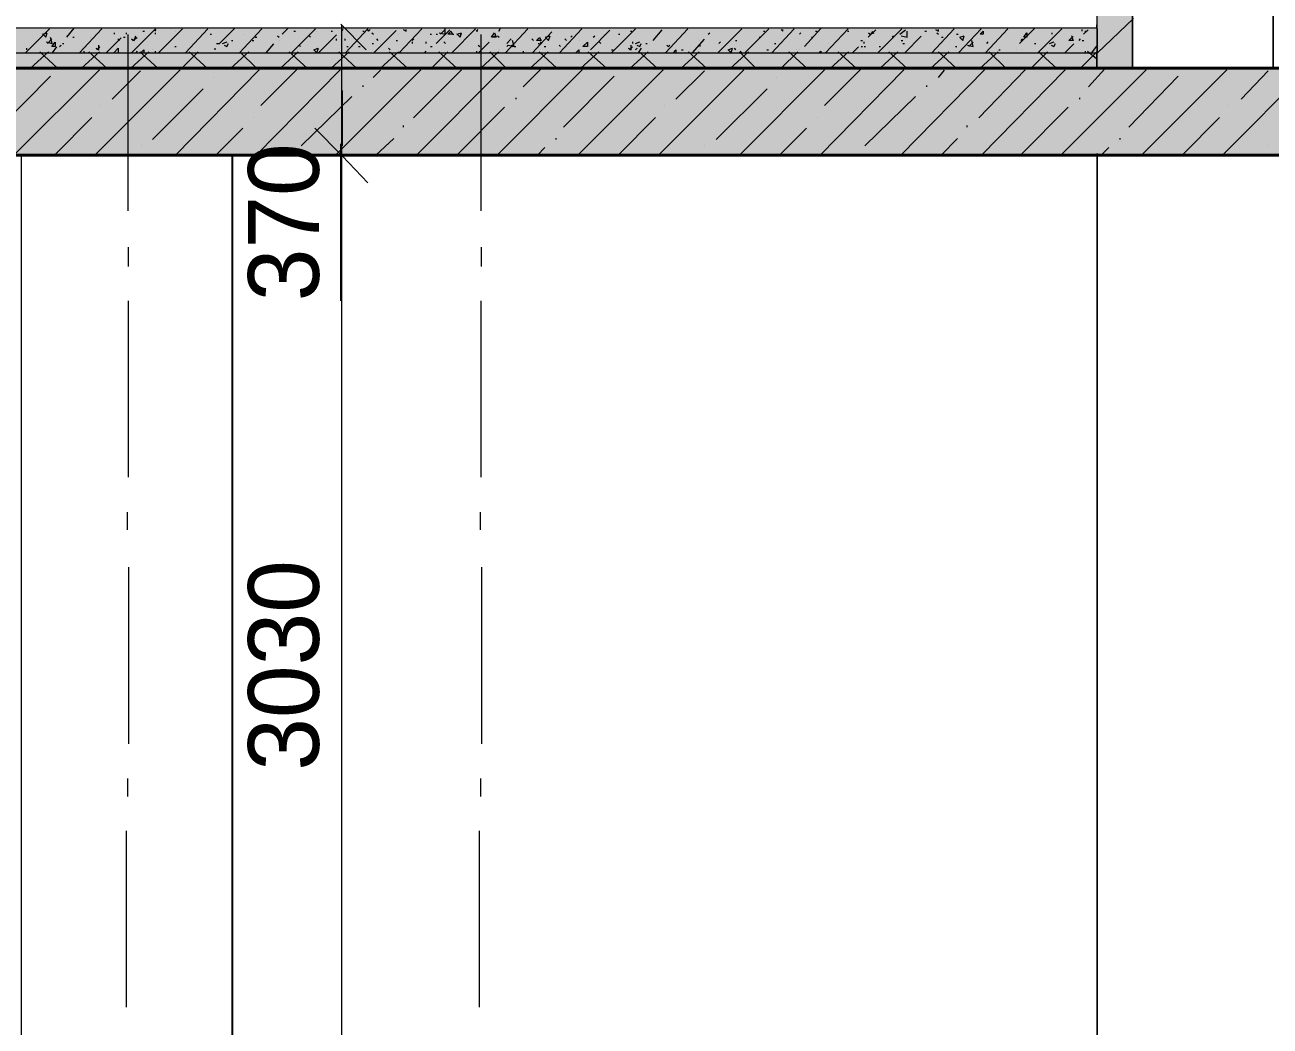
# Model space of a CAD drawing. Header units: millimetres. Extents: x -135211 to 49383, y -8033 to 228499.
# Drawn here: x -72433 to -68908, y 4005 to 6840 of the extents above; entities that cross this region are included whole.
import ezdxf

# ---------------------------------------------------------------- set-up
doc = ezdxf.new("R2010")
doc.units = ezdxf.units.MM
doc.layers.add('PDF _Геометрия', color=7, linetype='Continuous', true_color=0x1d1d1d)
doc.layers.add('PDF _Сплошная заливка', color=7, linetype='Continuous', true_color=0xffffff)
doc.layers.add('PDF _Текст', color=7, linetype='Continuous')

msp = doc.modelspace()

# ---------------------------------------------------------------- hatches: boundary and pattern name
at = {"layer": 'PDF _Сплошная заливка', "transparency": 33554559}
h = msp.add_hatch(color=256, dxfattribs=at)
h.paths.add_polyline_path([(-69297.6, 11542.5), (-69398.3, 11542.5), (-69398.3, 10094.8), (-69297.6, 10094.8)])
h.paths.add_polyline_path([(-69297.6, 9692.6), (-69398.3, 9692.6), (-69398.3, 6717.5), (-69297.6, 6717.5)])
h = msp.add_hatch(color=256, dxfattribs=at)
h.paths.add_polyline_path([(-90915, 6475.5), (-90915, 6713.8), (-103545.3, 6713.8), (-103545.3, 6475.5)])
h.paths.add_polyline_path([(-5796.5, 6475.5), (-5796.5, 6713.8), (-26352.2, 6713.8), (-26352.2, 6475.5)])
h.paths.add_polyline_path([(-26398.8, 6475.5), (-26398.8, 6713.8), (-50899.8, 6713.8), (-50899.8, 6475.5)])
h.paths.add_polyline_path([(-50950.6, 6475.5), (-50950.6, 6713.8), (-77648.6, 6713.8), (-77648.6, 6475.5)])
h.paths.add_polyline_path([(-79718.6, 6475.5), (-79718.6, 6713.8), (-80167.3, 6713.8), (-80167.3, 6475.5)])
h.paths.add_polyline_path([(-80366.2, 6475.5), (-80366.2, 6713.8), (-82698.6, 6713.8), (-82698.6, 6475.5)])
h.paths.add_polyline_path([(-82897.6, 6475.5), (-82897.6, 6713.8), (-83397.1, 6713.8), (-83397.1, 6475.5)])

# ---------------------------------------------------------------- linework, layer by layer
at = {"layer": 'PDF _Геометрия', "color": 7, "lineweight": 40}
for points in [[(-66622.2, 11543.3), (-66622.2, 6717.5), (-77399.4, 6717.5), (-77399.4, 10726.1)], [(-77395.9, 6471.8), (-66618.1, 6471.8)]]:
    msp.add_lwpolyline(points, dxfattribs=at)
at = {"layer": 'PDF _Геометрия', "color": 7, "lineweight": 9}
for points in [[(-69297.6, 11543.3), (-69297.6, 6717.5), (-68899.4, 6717.5), (-68899.4, 11543.3), (-68899.4, 6717.5), (-68696.5, 6717.5), (-68696.5, 11543.3)], [(-69398.8, 9693.2), (-69398.8, 6717.5), (-69297.6, 6717.5), (-69297.6, 9693.2)], [(-77399.1, 6840), (-77399.1, 6831.5), (-69398.9, 6831.5), (-69398.9, 6840)], [(-71537, 6840.2), (-71537, 6471.8), (-71659.9, 6471.8)], [(-77397.3, 6828.9), (-77397.3, 6761.3), (-69396.7, 6761.3), (-69396.7, 6828.9)], [(-72141.1, 6313.9), (-72141.1, 6813.2)], [(-71142, 6313.9), (-71142, 6813.2)], [(-77399.4, 6763.8), (-77399.4, 6717.5), (-69398.8, 6717.5), (-69398.8, 6763.8)], [(-71533.9, 6498.1), (-71533.9, 6654.7)], [(-71539.1, 6059.4), (-71539.1, 6503.9)], [(-71845.4, 6471.4), (-71845.4, 3436), (-72442.5, 3436), (-72442.5, 6471.4)], [(-71847.6, 6473.3), (-71847.6, 3743.1), (-70844.1, 3743.1)], [(-69394.7, 6471.8), (-71846.1, 6471.8)], [(-71537, 6471.8), (-71431.1, 6471.8)], [(-71536.7, 6471.5), (-71536.7, 3321.9)], [(-70846.1, 3444.7), (-69398.2, 3444.7), (-69398.2, 6475.8), (-69398.2, 3444.7), (-68695.7, 3444.7), (-68695.7, 6475.8), (-68695.7, 3444.7), (-66621.5, 3444.7), (-66621.5, 5662.8)], [(-72140.1, 6155.9), (-72140.1, 6210.8)], [(-71140.8, 6155.9), (-71140.8, 6210.8)], [(-72140.4, 5559.3), (-72140.4, 6058.8)], [(-71141.3, 5559.3), (-71141.3, 6058.8)], [(-72143, 5410.1), (-72143, 5460.8)], [(-71144, 5410.1), (-71144, 5460.8)], [(-72139.5, 4804.7), (-72139.5, 5304.4)], [(-71140.2, 4804.7), (-71140.2, 5304.4)], [(-72142.2, 4655.6), (-72142.2, 4706.4)], [(-71143, 4655.6), (-71143, 4706.4)], [(-72146.1, 4058.9), (-72146.1, 4558.5)], [(-71146.9, 4058.9), (-71146.9, 4558.5)]]:
    msp.add_lwpolyline(points, dxfattribs=at)
at = {"layer": 'PDF _Геометрия', "color": 7, "lineweight": 18}
for points in [[(-71538.7, 6841.9), (-71466.8, 6770.1)], [(-71537, 6471.8), (-71613, 6547.8)], [(-71534.5, 6468.9), (-71462.7, 6392.8)]]:
    msp.add_lwpolyline(points, dxfattribs=at)
at = {"layer": 'PDF _Геометрия', "lineweight": 9}
for points in [[(-69396.7, 6761.3), (-69295.1, 6858.7)], [(-72431.7, 6761.3), (-72364.1, 6828.9)], [(-72383.2, 6814), (-72370.4, 6818.2)], [(-72382.7, 6813.7), (-72374.2, 6805.2), (-72369.9, 6817.9)], [(-72373.2, 6791.9), (-72356.2, 6787.7), (-72360.5, 6804.7)], [(-72314.7, 6805.2), (-72293.5, 6830.7)], [(-72297.7, 6805.2), (-72293.5, 6805.2)], [(-72279.1, 6761.3), (-72215.8, 6828.9)], [(-72247.1, 6805.2), (-72247.1, 6805.2)], [(-72203, 6761.3), (-72160.9, 6803.8)], [(-72179.7, 6814), (-72179.7, 6818.2)], [(-72154.1, 6805.2), (-72149.8, 6805.2)], [(-72146.1, 6814), (-72146.1, 6818.2)], [(-72132.3, 6800.7), (-72123.8, 6796.4), (-72119.6, 6809.2)], [(-72131.2, 6761.3), (-72063.6, 6828.9)], [(-72128.5, 6796.4), (-72115.8, 6804.9)], [(-72099.5, 6822.8), (-72095.2, 6822.8)], [(-72065.5, 6822.8), (-72061.3, 6827)], [(-72065, 6818.2), (-72065, 6814)], [(-72055.1, 6761.3), (-71987, 6828.9)], [(-72006, 6822.8), (-72006, 6822.8)], [(-71979, 6761.3), (-71915.2, 6828.9)], [(-71909.1, 6814), (-71904.8, 6814)], [(-71886.6, 6787.7), (-71882.4, 6787.7), (-71839.9, 6830.2)], [(-71826.3, 6761.3), (-71763, 6828.9)], [(-71815.2, 6814), (-71815.2, 6814)], [(-71781.5, 6805.2), (-71777.2, 6805.2)], [(-71718.2, 6809.5), (-71713.9, 6805.2)], [(-71705.2, 6814), (-71688.2, 6831)], [(-71700.9, 6814), (-71700.9, 6814)], [(-71678.4, 6761.3), (-71610.4, 6828.9)], [(-71671.7, 6822.8), (-71667.5, 6822.8)], [(-71629, 6809.5), (-71624.7, 6805.2)], [(-71608.5, 6822.8), (-71608.5, 6822.8)], [(-71601.9, 6761.3), (-71551.3, 6811.9)], [(-71566.4, 6822.8), (-71562.2, 6822.8)], [(-71536.7, 6822.8), (-71532.4, 6827)], [(-71525.8, 6761.3), (-71462.4, 6828.9)], [(-71476.8, 6822.8), (-71472.5, 6822.8)], [(-71464.5, 6827), (-71460.6, 6822.8), (-71456.4, 6827)], [(-71451.1, 6818.2), (-71446.9, 6814)], [(-71445.8, 6761.3), (-71382.5, 6824.7)], [(-71375.5, 6814), (-71375.5, 6814)], [(-71373.6, 6761.3), (-71309.8, 6828.9)], [(-71362.9, 6827), (-71354.5, 6822.8), (-71354.5, 6827)], [(-71286.3, 6814), (-71282, 6814)], [(-71269.3, 6814), (-71265.1, 6814)], [(-71268.7, 6787.7), (-71230.9, 6825.9)], [(-71260.8, 6818.2), (-71243.8, 6814), (-71243.8, 6831)], [(-71257, 6814), (-71244.2, 6826.7)], [(-71244.2, 6814), (-71244.2, 6814)], [(-71225.2, 6761.3), (-71157.6, 6828.9)], [(-71223, 6814), (-71218.7, 6814)], [(-71210.2, 6814), (-71197.5, 6818.2)], [(-71210, 6813.7), (-71201.5, 6805.2), (-71197.3, 6817.9)], [(-71201.3, 6814), (-71197.1, 6814)], [(-71184.5, 6805.2), (-71184.5, 6805.2)], [(-71151.4, 6822.8), (-71155.7, 6822.8), (-71151.4, 6827)], [(-71108.1, 6805.2), (-71103.8, 6809.5)], [(-71095.3, 6809.5), (-71091.1, 6805.2)], [(-71091.5, 6822.8), (-71087.3, 6831.2)], [(-71073, 6761.3), (-71009.2, 6828.9)], [(-70996.5, 6761.3), (-70941.6, 6820.4)], [(-70959.8, 6805.2), (-70947, 6809.5)], [(-70959.6, 6804.9), (-70951.1, 6796.4), (-70946.8, 6809.2)], [(-70920.4, 6761.3), (-70857, 6828.9)], [(-70888, 6805.2), (-70883.7, 6809.5)], [(-70832.2, 6770.1), (-70777.3, 6824.9)], [(-70824.3, 6805.2), (-70820.4, 6809.5)], [(-70820.4, 6805.2), (-70820.4, 6805.2)], [(-70791.4, 6814), (-70791.4, 6814)], [(-70772.4, 6761.3), (-70704.4, 6828.9)], [(-70753.2, 6814), (-70748.9, 6814)], [(-70719, 6822.8), (-70714.8, 6822.8)], [(-70655.3, 6796.4), (-70629.8, 6826.2)], [(-70619.8, 6761.3), (-70556.4, 6828.9)], [(-70498.7, 6814), (-70494.4, 6818.2)], [(-70482.3, 6831.5), (-70482.3, 6831.5)], [(-70471.8, 6761.3), (-70403.8, 6828.9)], [(-70427, 6805.2), (-70427, 6805.2)], [(-70395.3, 6761.3), (-70327.7, 6828.9)], [(-70354.8, 6805.2), (-70350.5, 6805.2)], [(-70342.2, 6822.8), (-70338.4, 6822.8)], [(-70319.2, 6761.3), (-70255.9, 6828.9)], [(-70292.1, 6827), (-70287.9, 6822.8), (-70287.9, 6827)], [(-70240.8, 6814), (-70236.6, 6818.2)], [(-70226.8, 6778.9), (-70180, 6829.9)], [(-70206.5, 6805.2), (-70202.3, 6805.2)], [(-70194.9, 6822.8), (-70190.6, 6822.8)], [(-70167, 6761.3), (-70103.2, 6828.9)], [(-70105.2, 6822.8), (-70101, 6822.8)], [(-70045.9, 6805.2), (-70024.7, 6826.4)], [(-70045.8, 6818.2), (-70037.3, 6814), (-70033.1, 6822.5)], [(-70042, 6814), (-70029.3, 6818.2)], [(-70018.6, 6761.3), (-69951.1, 6828.9)], [(-69978.4, 6805.2), (-69974.1, 6809.5)], [(-69957, 6814), (-69940.1, 6826.7)], [(-69952.9, 6809.5), (-69935.9, 6805.2), (-69935.9, 6822.2)], [(-69942.5, 6761.3), (-69896.2, 6808.1)], [(-69885.6, 6822.8), (-69881.4, 6822.8)], [(-69885.2, 6822.8), (-69885.2, 6822.8)], [(-69866.4, 6761.3), (-69802.7, 6828.9)], [(-69860.1, 6831.5), (-69860.1, 6831.5)], [(-69855.9, 6827), (-69847.4, 6822.8), (-69847.4, 6827)], [(-69851.7, 6818.2), (-69847.4, 6814)], [(-69838.6, 6805.2), (-69834.3, 6805.2)], [(-69796, 6814), (-69791.8, 6814)], [(-69790.3, 6761.3), (-69726.6, 6828.9)], [(-69787.2, 6805.2), (-69774.8, 6809.5)], [(-69787.2, 6804.9), (-69778.7, 6796.4), (-69774.4, 6809.2)], [(-69728.5, 6822.8), (-69728.5, 6822.8)], [(-69713.8, 6761.3), (-69650.5, 6828.9)], [(-69617.7, 6787.7), (-69575.2, 6830.2)], [(-69561.6, 6761.3), (-69561.6, 6765.6), (-69565.9, 6761.3), (-69498.3, 6828.9)], [(-69525, 6814), (-69525, 6818.2)], [(-69470.2, 6809.5), (-69466, 6805.2)], [(-69441.3, 6827), (-69441.3, 6822.8)], [(-69436.6, 6814), (-69423.9, 6826.7)], [(-69432.8, 6822.8), (-69428.6, 6822.8)], [(-72427.5, 6770.1), (-72427.5, 6774.4)], [(-72403.4, 6787.7), (-72403.4, 6787.7)], [(-72369.4, 6787.7), (-72356.6, 6800.4)], [(-72355.6, 6761.3), (-72342.9, 6778.3)], [(-72335.3, 6778.9), (-72331.1, 6783.1)], [(-72327.3, 6787.7), (-72323.1, 6787.7)], [(-72271.6, 6778.9), (-72271.6, 6778.9)], [(-72246.6, 6796.4), (-72242.4, 6800.7)], [(-72232.8, 6774.4), (-72224.3, 6770.1), (-72224.3, 6782.9)], [(-72229.4, 6770.1), (-72220.9, 6778.6)], [(-72181.7, 6761.3), (-72169.4, 6774.1), (-72169.4, 6761.3)], [(-72170.2, 6800.7), (-72165.9, 6796.4)], [(-72105.6, 6761.3), (-72097.1, 6769.8), (-72097.1, 6761.3)], [(-72072.1, 6770.1), (-72072.1, 6770.1)], [(-72008.9, 6778.9), (-72004.7, 6778.9)], [(-71971, 6770.1), (-71966.7, 6774.4)], [(-71894.5, 6770.1), (-71894.5, 6774.4)], [(-71891.3, 6787.7), (-71887, 6787.7)], [(-71873.9, 6787.7), (-71861.1, 6791.9)], [(-71869.5, 6783.1), (-71861.4, 6778.9), (-71857.2, 6787.4)], [(-71848.9, 6796.4), (-71844.7, 6796.4)], [(-71789.9, 6796.4), (-71785.6, 6796.4)], [(-71750.2, 6761.3), (-71729, 6786.8)], [(-71713.8, 6796.4), (-71713.8, 6796.4)], [(-71657.4, 6783.1), (-71653.2, 6778.9)], [(-71615.6, 6770.1), (-71602.9, 6774.4)], [(-71615, 6769.8), (-71606.5, 6761.3), (-71602.3, 6774.1)], [(-71552.3, 6800.7), (-71552.3, 6796.4)], [(-71527.3, 6800.7), (-71527.3, 6796.4)], [(-71522.2, 6778.9), (-71518, 6778.9)], [(-71488.7, 6778.9), (-71484.4, 6778.9)], [(-71450.6, 6787.7), (-71446.3, 6787.7)], [(-71438, 6800.7), (-71433.8, 6796.4)], [(-71425.5, 6787.7), (-71425.5, 6787.7)], [(-71403.9, 6774.4), (-71399.7, 6770.1)], [(-71382.8, 6796.4), (-71378.5, 6796.4)], [(-71336.9, 6796.4), (-71332.6, 6800.7)], [(-71336.7, 6791.9), (-71336.7, 6787.7)], [(-71298.4, 6791.9), (-71298.4, 6787.7)], [(-71285.1, 6778.9), (-71280.8, 6778.9)], [(-71247, 6791.9), (-71242.8, 6787.7)], [(-71149.9, 6783.1), (-71145.7, 6778.9)], [(-71149.1, 6761.3), (-71119.3, 6791.1)], [(-71090.2, 6770.1), (-71090.2, 6770.1)], [(-71069.4, 6787.7), (-71056.6, 6800.4)], [(-71069.2, 6778.9), (-71064.9, 6783.1)], [(-71065.3, 6783.1), (-71048.3, 6778.9), (-71052.6, 6795.9)], [(-71056.4, 6783.1), (-71052.2, 6778.9)], [(-71047.9, 6778.9), (-71043.7, 6778.9)], [(-70998.2, 6800.7), (-70994, 6796.4)], [(-70980.6, 6787.7), (-70976.3, 6787.7)], [(-70972.5, 6787.7), (-70972.5, 6791.9)], [(-70963.3, 6778.9), (-70959.1, 6778.9)], [(-70921.3, 6783.1), (-70917, 6778.9)], [(-70904.7, 6800.7), (-70900.5, 6796.4)], [(-70874, 6761.3), (-70865.5, 6769.8), (-70865.5, 6761.3)], [(-70862.7, 6796.4), (-70862.7, 6796.4)], [(-70861.9, 6770.1), (-70861.9, 6770.1)], [(-70807.6, 6791.9), (-70803.4, 6787.7)], [(-70772.7, 6770.1), (-70768.4, 6770.1)], [(-70725.9, 6774.4), (-70717.4, 6770.1), (-70717.4, 6782.9)], [(-70722.1, 6770.1), (-70713.6, 6778.6)], [(-70713.7, 6791.9), (-70713.7, 6787.7)], [(-70705.2, 6787.7), (-70692.9, 6791.9)], [(-70704.7, 6770.1), (-70700.4, 6774.4)], [(-70701.1, 6783.1), (-70693, 6778.9), (-70688.8, 6787.4)], [(-70695.9, 6761.3), (-70687.8, 6774.1)], [(-70675.9, 6787.7), (-70671.6, 6787.7)], [(-70616.5, 6783.1), (-70612.3, 6778.9), (-70608, 6783.1)], [(-70598.5, 6761.3), (-70590.5, 6769.8), (-70590.5, 6761.3)], [(-70574.2, 6770.1), (-70569.9, 6770.1)], [(-70543.7, 6761.3), (-70509.7, 6799.6)], [(-70523.6, 6796.4), (-70523.6, 6796.4)], [(-70523, 6783.1), (-70523, 6778.9)], [(-70468.5, 6787.7), (-70464.2, 6791.9)], [(-70442.8, 6770.1), (-70430.1, 6774.4)], [(-70442.5, 6769.8), (-70434, 6761.3), (-70429.8, 6774.1)], [(-70425.8, 6774.4), (-70421.5, 6770.1)], [(-70422, 6796.4), (-70417.8, 6796.4)], [(-70332.7, 6770.1), (-70328.5, 6770.1)], [(-70311.7, 6787.7), (-70307.4, 6787.7)], [(-70248.1, 6770.1), (-70248.1, 6770.1)], [(-70239.2, 6770.1), (-70239.2, 6770.1)], [(-70159.5, 6787.7), (-70159.5, 6787.7)], [(-70090.9, 6761.3), (-70073.9, 6778.3)], [(-70066.8, 6796.4), (-70062.5, 6796.4)], [(-70066.1, 6778.9), (-70061.8, 6778.9)], [(-70057.9, 6787.7), (-70057.9, 6791.9)], [(-70057.6, 6778.9), (-70053.8, 6778.9)], [(-70015.5, 6778.9), (-70011.3, 6778.9)], [(-69952.5, 6796.4), (-69948.2, 6796.4)], [(-69947.9, 6787.7), (-69943.6, 6787.7)], [(-69799.2, 6778.9), (-69794.9, 6778.9)], [(-69765.2, 6783.1), (-69748.6, 6778.9), (-69752.9, 6795.9)], [(-69761.4, 6778.9), (-69748.6, 6791.6)], [(-69710.7, 6787.7), (-69706.5, 6791.9)], [(-69676.4, 6770.1), (-69672.1, 6770.1)], [(-69625.8, 6770.1), (-69625.8, 6770.1)], [(-69613.8, 6796.4), (-69609.6, 6800.7)], [(-69613, 6770.1), (-69613, 6770.1)], [(-69575.6, 6787.7), (-69571.4, 6787.7)], [(-69545.4, 6778.9), (-69545.4, 6778.9)], [(-69532.7, 6787.7), (-69519.9, 6791.9)], [(-69528.4, 6783.1), (-69520.4, 6778.9), (-69516.1, 6787.4)], [(-69489.8, 6761.3), (-69464.3, 6786.8)], [(-69449, 6796.4), (-69444.7, 6800.7)], [(-69440, 6796.4), (-69435.8, 6796.4)], [(-69413.3, 6761.3), (-69396.7, 6782.6)], [(-72417.1, 6717.5), (-72366.4, 6763.8)], [(-72340.9, 6717.5), (-72391.5, 6763.8)], [(-72360.3, 6761.3), (-72356, 6761.3)], [(-72273.3, 6717.5), (-72222.2, 6763.8)], [(-72266.8, 6765.6), (-72266.8, 6761.3)], [(-72201.4, 6717.5), (-72252, 6763.8)], [(-72133.3, 6717.5), (-72082.7, 6763.8)], [(-72118.4, 6761.3), (-72114.1, 6765.6)], [(-72057.2, 6717.5), (-72108.2, 6763.8)], [(-72063.6, 6761.3), (-72063.6, 6765.6)], [(-71989.5, 6717.5), (-71943.2, 6763.8)], [(-71917.6, 6717.5), (-71968.3, 6763.8)], [(-71850, 6717.5), (-71799, 6763.8)], [(-71778.1, 6717.5), (-71824.5, 6763.8)], [(-71758.7, 6761.3), (-71758.7, 6761.3)], [(-71710, 6717.5), (-71659.4, 6763.8)], [(-71633.9, 6717.5), (-71684.9, 6763.8)], [(-71610.8, 6761.3), (-71606.5, 6761.3)], [(-71602.3, 6761.3), (-71598, 6761.3)], [(-71566.3, 6717.5), (-71515.6, 6763.8)], [(-71494.4, 6717.5), (-71545, 6763.8)], [(-71426.7, 6717.5), (-71375.7, 6763.8)], [(-71350.6, 6717.5), (-71401.2, 6763.8)], [(-71352.3, 6761.3), (-71352.3, 6761.3)], [(-71352.3, 6761.3), (-71352.3, 6761.3)], [(-71301.3, 6761.3), (-71297, 6765.6)], [(-71282.5, 6717.5), (-71236.1, 6763.8)], [(-71210.6, 6717.5), (-71261.7, 6763.8)], [(-71153.8, 6761.3), (-71153.8, 6765.6)], [(-71143, 6717.5), (-71092.4, 6763.8)], [(-71071.1, 6717.5), (-71117.5, 6763.8)], [(-71022.4, 6765.6), (-71022.4, 6761.3)], [(-71003.4, 6717.5), (-70952.4, 6763.8)], [(-70927.3, 6717.5), (-70977.9, 6763.8)], [(-70859.2, 6717.5), (-70808.6, 6763.8)], [(-70787.3, 6717.5), (-70838.4, 6763.8)], [(-70719.7, 6717.5), (-70669.1, 6763.8)], [(-70643.6, 6717.5), (-70694.2, 6763.8)], [(-70671.2, 6761.3), (-70671.2, 6761.3)], [(-70641.5, 6761.3), (-70637.2, 6761.3)], [(-70575.9, 6717.5), (-70524.9, 6763.8)], [(-70503.6, 6717.5), (-70554.6, 6763.8)], [(-70436, 6717.5), (-70385.3, 6763.8)], [(-70364.1, 6717.5), (-70410.9, 6763.8)], [(-70408.5, 6765.6), (-70404.2, 6761.3)], [(-70340.5, 6761.3), (-70340.5, 6761.3)], [(-70292.2, 6717.5), (-70245.4, 6763.8)], [(-70220.3, 6717.5), (-70270.9, 6763.8)], [(-70239.3, 6761.3), (-70235, 6761.3)], [(-70184, 6761.3), (-70179.8, 6765.6), (-70179.8, 6761.3)], [(-70175.5, 6761.3), (-70171.3, 6761.3)], [(-70158.9, 6761.3), (-70154.7, 6761.3)], [(-70152.6, 6717.5), (-70101.6, 6763.8)], [(-70141.9, 6761.3), (-70137.7, 6761.3)], [(-70080.3, 6717.5), (-70131.4, 6763.8)], [(-70012.7, 6717.5), (-69962.1, 6763.8)], [(-69936.5, 6717.5), (-69987.6, 6763.8)], [(-69883.9, 6761.3), (-69883.9, 6761.3)], [(-69868.9, 6717.5), (-69817.8, 6763.8)], [(-69797, 6717.5), (-69847.6, 6763.8)], [(-69729.4, 6717.5), (-69678.3, 6763.8)], [(-69657, 6717.5), (-69703.8, 6763.8)], [(-69659.4, 6761.3), (-69655.2, 6761.3)], [(-69585.1, 6717.5), (-69538.8, 6763.8)], [(-69513.2, 6717.5), (-69563.9, 6763.8)], [(-69445.6, 6717.5), (-69398.8, 6763.8)], [(-69430.7, 6761.3), (-69430.7, 6765.6)], [(-69399.6, 6743.8), (-69425.2, 6765)], [(-72464.2, 6471.8), (-72222.6, 6713)], [(-72235.4, 6471.8), (-71994.2, 6713)], [(-72186.4, 6629.7), (-72105.9, 6710.2)], [(-72007, 6471.8), (-71769.7, 6713)], [(-71778.2, 6471.8), (-71541.3, 6713)], [(-71765.8, 6612.2), (-71659.7, 6717.8)], [(-71554.1, 6471.8), (-71312.4, 6713)], [(-71447.5, 6691.1), (-71426.3, 6712.4)], [(-71333.2, 6577.1), (-71197.6, 6712.6)], [(-71325.2, 6471.8), (-71084, 6713)], [(-71096.8, 6471.8), (-70855.6, 6713)], [(-71022.6, 6664.8), (-70972, 6715.5)], [(-70868, 6471.8), (-70626.8, 6713)], [(-70639.6, 6471.8), (-70398.4, 6713)], [(-70590.4, 6629.7), (-70509.9, 6710.2)], [(-70410.8, 6471.8), (-70169.6, 6713)], [(-70182.4, 6471.8), (-69945.5, 6713)], [(-70169.8, 6612.2), (-70064.1, 6717.8)], [(-69953.6, 6471.8), (-69716.6, 6713)], [(-69847.4, 6691.1), (-69830.4, 6712.4)], [(-69733, 6577.1), (-69601.7, 6712.6)], [(-69725.2, 6471.8), (-69488.2, 6713)], [(-69500.6, 6471.8), (-69259.4, 6713)], [(-69422.7, 6664.8), (-69375.9, 6715.5)], [(-69272.2, 6471.8), (-69031, 6713)], [(-69043.4, 6471.8), (-68802.2, 6713)], [(-68990.1, 6629.7), (-68913.9, 6710.2)], [(-72504.6, 6550.8), (-72360.5, 6694.9)], [(-71900.3, 6691.1), (-71900.3, 6691.1)], [(-71475.6, 6664.8), (-71475.6, 6669.1)], [(-70908.9, 6550.8), (-70764.8, 6694.9)], [(-70304.5, 6691.1), (-70304.5, 6691.1)], [(-69880, 6664.8), (-69880, 6669.1)], [(-69308.5, 6550.8), (-69169.1, 6694.9)], [(-72072.1, 6515.7), (-71928.3, 6659.4)], [(-71651.6, 6498.1), (-71507.8, 6637.7)], [(-71043.1, 6629.7), (-71043.1, 6634)], [(-70476.4, 6515.7), (-70332.2, 6659.4)], [(-70055.6, 6498.1), (-69911.8, 6637.7)], [(-69447.1, 6629.7), (-69447.1, 6634)], [(-72218.7, 6612.2), (-72218.7, 6612.2)], [(-71210.8, 6471.8), (-71075.5, 6607.1)], [(-70622.7, 6612.2), (-70622.7, 6612.2)], [(-69615, 6471.8), (-69479.7, 6607.1)], [(-69027.1, 6612.2), (-69027.1, 6612.2)], [(-72349.8, 6471.8), (-72244, 6577.7)], [(-71786.3, 6577.1), (-71786.3, 6577.1)], [(-70754, 6471.8), (-70648.2, 6577.7)], [(-70190.4, 6577.1), (-70190.4, 6577.1)], [(-69157.8, 6471.8), (-69051.9, 6577.7)], [(-71892.6, 6471.8), (-71816.2, 6547.8)], [(-71361.8, 6550.8), (-71361.8, 6555)], [(-70296.8, 6471.8), (-70220.4, 6547.8)], [(-69765.7, 6550.8), (-69765.7, 6555)], [(-72104.4, 6498.1), (-72104.4, 6498.1)], [(-71439.7, 6471.8), (-71388.8, 6518.3)], [(-70982.4, 6471.8), (-70961.1, 6493.1)], [(-70929.1, 6515.7), (-70929.1, 6519.9)], [(-70508.8, 6498.1), (-70508.8, 6498.1)], [(-69839.6, 6471.8), (-69793, 6518.3)], [(-69386.6, 6471.8), (-69365.3, 6493.1)], [(-69333, 6515.7), (-69333, 6519.9)], [(-68912.7, 6498.1), (-68912.7, 6498.1)]]:
    msp.add_lwpolyline(points, dxfattribs=at)
for points in [[(-71227.2, 6822.5), (-71223, 6814), (-71235.7, 6814)], [(-71103.8, 6817.9), (-71099.6, 6805.2), (-71112.3, 6805.2)], [(-70976.6, 6804.9), (-70972.3, 6796.4), (-70985.1, 6796.4)], [(-69720.4, 6822.5), (-69720.4, 6814), (-69728.9, 6814)], [(-69596.8, 6817.9), (-69596.8, 6805.2), (-69605.3, 6805.2)], [(-69469.8, 6804.9), (-69465.5, 6796.4), (-69477.9, 6796.4)], [(-72348.1, 6791.6), (-72348.1, 6778.9), (-72356.6, 6778.9)], [(-70840.9, 6791.6), (-70840.9, 6778.9), (-70853.7, 6778.9)]]:
    msp.add_lwpolyline(points, close=True, dxfattribs=at)
at = {"layer": 'PDF _Сплошная заливка', "lineweight": 5, "transparency": 33554559}
for points in [[(-77397.3, 6828.9), (-69396.7, 6828.9), (-77397.3, 6761.3), (-69396.7, 6761.3)], [(-77399.4, 6763.8), (-69398.8, 6763.8), (-77399.4, 6717.5), (-69398.8, 6717.5)]]:
    msp.add_solid(points, dxfattribs=at)

# ---------------------------------------------------------------- texts
at = {"layer": 'PDF _Текст', "char_height": 200.42, "attachment_point": 4, "rotation": 90, "style": ''}
for s, insert in [('370', (-71699.9, 6057.8)), ('3030', (-71699.9, 4728.6))]:
    msp.add_mtext(s, dxfattribs=dict(at, insert=insert))

doc.saveas('drawing.dxf')
